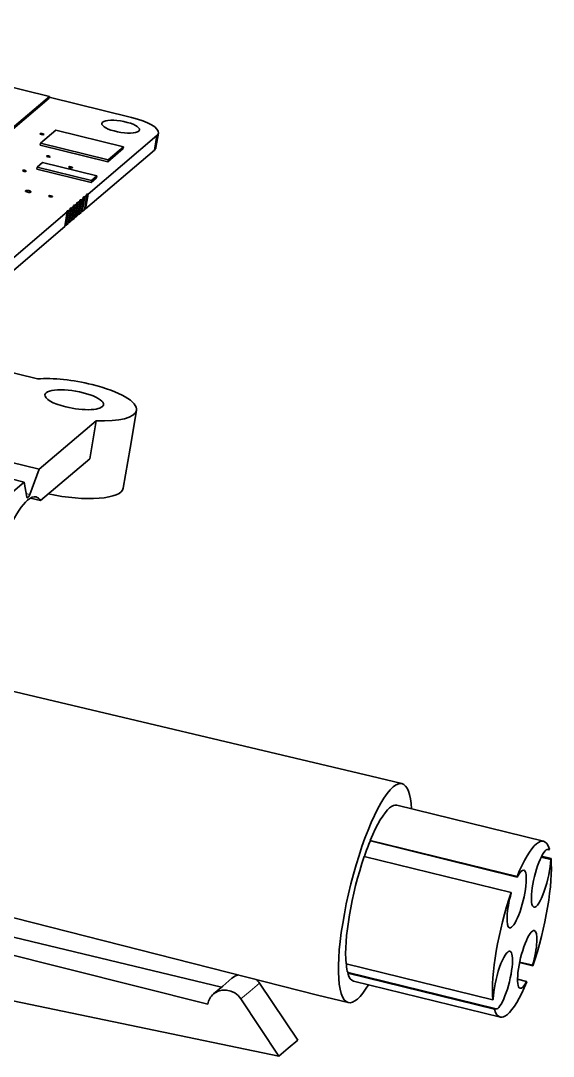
# Model space of a CAD drawing. Extents: x 291 to 1058, y 103 to 772.
# Drawn here: x 903.9 to 931.7, y 256.1 to 310.1 of the extents above; entities that cross this region are included whole.
import ezdxf

# ---------------------------------------------------------------- set-up
doc = ezdxf.new("R2010")
doc.units = 0

msp = doc.modelspace()

# ---------------------------------------------------------------- linework, layer by layer
at = {"color": 7, "lineweight": 35, "ltscale": 0.413789}
msp.add_line((905.422, 306.177), (889.347, 310.123), dxfattribs=at)
at = {"color": 7, "lineweight": 35, "ltscale": 0.224198}
for p, q in [((905.406, 306.083), (898.575, 300.273)), ((898.591, 300.367), (905.422, 306.177))]:
    msp.add_line(p, q, dxfattribs=at)
at = {"color": 7, "lineweight": 35, "ltscale": 0.00239}
for p, q in [((905.422, 306.177), (905.406, 306.083)), ((904.954, 303.733), (904.938, 303.638)), ((909.289, 303.546), (909.273, 303.452)), ((904.782, 302.481), (904.766, 302.387)), ((908.489, 302.865), (908.473, 302.771)), ((907.904, 302.03), (907.888, 301.936)), ((907.616, 301.785), (907.6, 301.691))]:
    msp.add_line(p, q, dxfattribs=at)
at = {"color": 7, "lineweight": 35, "ltscale": 0.110527}
msp.add_line((909.708, 305.079), (905.414, 306.133), dxfattribs=at)
at = {"color": 7, "lineweight": 35, "ltscale": 0.00018924}
for p, q in [((904.932, 304.226), (904.936, 304.233)), ((905.265, 303.059), (905.269, 303.065)), ((906.428, 302.494), (906.432, 302.5)), ((904.019, 302.309), (904.023, 302.316)), ((905.382, 300.982), (905.386, 300.988))]:
    msp.add_line(p, q, dxfattribs=at)
at = {"color": 7, "lineweight": 35, "ltscale": 0.02627}
for p, q in [((905.755, 304.414), (904.954, 303.733)), ((909.273, 303.452), (908.473, 302.771))]:
    msp.add_line(p, q, dxfattribs=at)
at = {"color": 7, "lineweight": 35, "ltscale": 0.090996}
for p, q in [((909.289, 303.546), (905.755, 304.414)), ((908.473, 302.771), (904.938, 303.638))]:
    msp.add_line(p, q, dxfattribs=at)
at = {"color": 7, "lineweight": 35, "ltscale": 0.117896}
msp.add_line((907.44, 301.077), (911.033, 304.133), dxfattribs=at)
at = {"color": 7, "lineweight": 35, "ltscale": 0.019239}
for p, q in [((910.903, 303.374), (911.033, 304.133)), ((910.945, 303.418), (911.075, 304.177)), ((910.984, 303.503), (911.113, 304.261)), ((907.078, 300.12), (907.207, 300.879)), ((907.141, 300.174), (907.271, 300.933)), ((907.247, 300.264), (907.377, 301.023)), ((906.462, 299.596), (906.591, 300.355)), ((906.568, 299.686), (906.697, 300.445)), ((906.632, 299.741), (906.761, 300.499)), ((906.802, 299.885), (906.931, 300.644)), ((906.908, 299.975), (907.037, 300.734)), ((906.971, 300.03), (907.101, 300.788)), ((906.228, 299.397), (906.357, 300.156)), ((906.292, 299.452), (906.421, 300.21)), ((906.398, 299.542), (906.527, 300.301))]:
    msp.add_line(p, q, dxfattribs=at)
at = {"color": 7, "lineweight": 35, "ltscale": 0.001518}
msp.add_line((911.033, 304.133), (911.075, 304.177), dxfattribs=at)
at = {"color": 7, "lineweight": 35, "ltscale": 0.090998}
msp.add_line((904.954, 303.733), (908.489, 302.865), dxfattribs=at)
at = {"color": 7, "lineweight": 35, "ltscale": 0.117894}
msp.add_line((907.311, 300.319), (910.903, 303.374), dxfattribs=at)
msp.add_line((907.311, 300.319), (910.903, 303.374), dxfattribs=at)
at = {"color": 7, "lineweight": 35, "ltscale": 0.026269}
msp.add_line((908.489, 302.865), (909.289, 303.546), dxfattribs=at)
at = {"color": 7, "lineweight": 35, "ltscale": 0.001519}
msp.add_line((910.903, 303.374), (910.945, 303.418), dxfattribs=at)
msp.add_line((910.903, 303.374), (910.945, 303.418), dxfattribs=at)
at = {"color": 7, "lineweight": 35, "ltscale": 0.009448}
msp.add_line((905.07, 302.726), (904.782, 302.481), dxfattribs=at)
at = {"color": 7, "lineweight": 35, "ltscale": 0.072943}
for p, q in [((904.782, 302.481), (907.616, 301.785)), ((907.6, 301.691), (904.766, 302.387))]:
    msp.add_line(p, q, dxfattribs=at)
at = {"color": 7, "lineweight": 35, "ltscale": 0.072945}
msp.add_line((907.904, 302.03), (905.07, 302.726), dxfattribs=at)
at = {"color": 7, "lineweight": 35, "ltscale": 0.009449}
for p, q in [((907.888, 301.936), (907.6, 301.691)), ((907.616, 301.785), (907.904, 302.03))]:
    msp.add_line(p, q, dxfattribs=at)
at = {"color": 7, "lineweight": 35, "ltscale": 0.003479}
for p, q in [((907.101, 300.788), (907.207, 300.879)), ((906.931, 300.644), (907.037, 300.734)), ((906.802, 299.885), (906.908, 299.975)), ((906.802, 299.885), (906.908, 299.975)), ((906.971, 300.03), (907.078, 300.12)), ((906.971, 300.03), (907.078, 300.12)), ((907.141, 300.174), (907.247, 300.264)), ((907.141, 300.174), (907.247, 300.264))]:
    msp.add_line(p, q, dxfattribs=at)
at = {"color": 7, "lineweight": 35, "ltscale": 0.000316579}
for p, q in [((907.185, 300.901), (907.187, 300.914)), ((906.506, 300.323), (906.508, 300.336)), ((907.015, 300.757), (907.017, 300.769))]:
    msp.add_line(p, q, dxfattribs=at)
at = {"color": 7, "lineweight": 35, "ltscale": 0.000274409}
for p, q in [((907.187, 300.914), (907.196, 300.921)), ((906.508, 300.336), (906.516, 300.343))]:
    msp.add_line(p, q, dxfattribs=at)
at = {"color": 7, "lineweight": 35, "ltscale": 0.000736759}
for p, q in [((907.191, 300.892), (907.196, 300.921)), ((906.511, 300.314), (906.516, 300.343)), ((906.681, 300.458), (906.686, 300.487)), ((906.341, 300.169), (906.346, 300.198))]:
    msp.add_line(p, q, dxfattribs=at)
at = {"color": 7, "lineweight": 35, "ltscale": 0.003478}
for p, q in [((907.271, 300.933), (907.377, 301.023)), ((906.761, 300.499), (906.867, 300.59)), ((906.632, 299.741), (906.738, 299.831)), ((906.632, 299.741), (906.738, 299.831))]:
    msp.add_line(p, q, dxfattribs=at)
at = {"color": 7, "lineweight": 35, "ltscale": 0.019238}
msp.add_line((907.311, 300.319), (907.44, 301.077), dxfattribs=at)
at = {"color": 7, "lineweight": 35, "ltscale": 0.000316326}
for p, q in [((907.355, 301.046), (907.357, 301.058)), ((906.845, 300.612), (906.847, 300.625))]:
    msp.add_line(p, q, dxfattribs=at)
at = {"color": 7, "lineweight": 35, "ltscale": 0.000275573}
msp.add_line((907.357, 301.058), (907.365, 301.065), dxfattribs=at)
at = {"color": 7, "lineweight": 35, "ltscale": 0.000737017}
msp.add_line((907.36, 301.036), (907.365, 301.065), dxfattribs=at)
at = {"color": 7, "lineweight": 35, "ltscale": 0.00348}
for p, q in [((906.591, 300.355), (906.697, 300.445)), ((906.421, 300.21), (906.527, 300.301)), ((906.292, 299.452), (906.398, 299.542)), ((906.292, 299.452), (906.398, 299.542)), ((906.462, 299.596), (906.568, 299.686)), ((906.462, 299.596), (906.568, 299.686))]:
    msp.add_line(p, q, dxfattribs=at)
at = {"color": 7, "lineweight": 35, "ltscale": 0.000315827}
for p, q in [((906.675, 300.468), (906.678, 300.48)), ((906.336, 300.179), (906.338, 300.191))]:
    msp.add_line(p, q, dxfattribs=at)
at = {"color": 7, "lineweight": 35, "ltscale": 0.000276066}
for p, q in [((906.678, 300.48), (906.686, 300.487)), ((906.847, 300.625), (906.856, 300.632))]:
    msp.add_line(p, q, dxfattribs=at)
at = {"color": 7, "lineweight": 35, "ltscale": 0.01924}
msp.add_line((906.738, 299.831), (906.867, 300.59), dxfattribs=at)
at = {"color": 7, "lineweight": 35, "ltscale": 0.000737512}
for p, q in [((906.851, 300.603), (906.856, 300.632)), ((907.021, 300.747), (907.026, 300.776))]:
    msp.add_line(p, q, dxfattribs=at)
at = {"color": 7, "lineweight": 35, "ltscale": 0.000274904}
for p, q in [((907.017, 300.769), (907.026, 300.776)), ((906.338, 300.191), (906.346, 300.198))]:
    msp.add_line(p, q, dxfattribs=at)
at = {"color": 7, "lineweight": 35, "ltscale": 0.116036}
msp.add_line((902.822, 297.149), (906.357, 300.156), dxfattribs=at)
at = {"color": 7, "lineweight": 35, "ltscale": 0.116038}
msp.add_line((902.693, 296.39), (906.228, 299.397), dxfattribs=at)
msp.add_line((902.693, 296.39), (906.228, 299.397), dxfattribs=at)
at = {"color": 7, "lineweight": 35}
for p, q in [((882.342, 296.956), (904.799, 291.444)), ((890.18, 278.299), (922.206, 270.726)), ((887.51, 267.422), (919.403, 259.305)), ((914.393, 259.707), (891.007, 265.331)), ((913.693, 258.834), (890.268, 264.702)), ((889.786, 261.875), (917.389, 256.11))]:
    msp.add_line(p, q, dxfattribs=at)
at = {"color": 7, "lineweight": 35, "ltscale": 0.345918}
msp.add_line((891.459, 290.032), (904.897, 286.733), dxfattribs=at)
at = {"color": 7, "lineweight": 35, "ltscale": 0.050189}
for p, q in [((909.631, 287.82), (909.968, 289.799)), ((907.526, 287.277), (907.863, 289.256))]:
    msp.add_line(p, q, dxfattribs=at)
at = {"color": 7, "lineweight": 35, "ltscale": 0.321334}
msp.add_line((891.622, 289.124), (904.105, 286.06), dxfattribs=at)
at = {"color": 7, "lineweight": 35, "ltscale": 0.097354}
msp.add_line((904.897, 286.733), (907.863, 289.256), dxfattribs=at)
at = {"color": 7, "lineweight": 35, "ltscale": 0.052579}
msp.add_line((909.631, 287.82), (909.278, 285.746), dxfattribs=at)
at = {"color": 7, "lineweight": 35, "ltscale": 0.084109}
msp.add_line((907.526, 287.277), (904.963, 285.098), dxfattribs=at)
at = {"color": 7, "lineweight": 35, "ltscale": 0.035134}
msp.add_line((904.897, 286.733), (904.404, 285.417), dxfattribs=at)
at = {"color": 7, "lineweight": 35, "ltscale": 0.097355}
msp.add_line((901.139, 283.537), (904.105, 286.06), dxfattribs=at)
at = {"color": 7, "lineweight": 35, "ltscale": 0.019802}
msp.add_line((904.105, 286.06), (904.241, 285.28), dxfattribs=at)
at = {"color": 7, "lineweight": 13, "ltscale": 0.005007}
msp.add_line((904.209, 285.465), (904.404, 285.417), dxfattribs=at)
at = {"color": 7, "lineweight": 13, "ltscale": 0.002384}
msp.add_line((904.237, 285.306), (904.329, 285.284), dxfattribs=at)
at = {"color": 7, "lineweight": 13, "ltscale": 0.001029}
msp.add_line((904.247, 285.258), (904.287, 285.248), dxfattribs=at)
at = {"color": 7, "lineweight": 35, "ltscale": 0.001378}
msp.add_line((904.287, 285.248), (904.329, 285.284), dxfattribs=at)
at = {"color": 7, "lineweight": 35, "ltscale": 0.013605}
msp.add_line((904.434, 285.224), (904.963, 285.098), dxfattribs=at)
at = {"color": 7, "lineweight": 35, "ltscale": 0.041378}
msp.add_line((922.209, 270.725), (923.816, 270.33), dxfattribs=at)
at = {"color": 7, "lineweight": 35, "ltscale": 0.197159}
for p, q in [((923.541, 269.209), (931.2, 267.329)), ((929.823, 265.489), (922.164, 267.369)), ((929.828, 265.461), (922.169, 267.341)), ((921.85, 266.533), (929.509, 264.652)), ((928.556, 259.057), (920.897, 260.937)), ((920.984, 260.441), (928.643, 258.561)), ((921.002, 260.488), (928.661, 258.608))]:
    msp.add_line(p, q, dxfattribs=at)
at = {"color": 7, "lineweight": 35, "ltscale": 0.000708682}
for p, q in [((922.164, 267.369), (922.169, 267.341)), ((929.509, 264.652), (929.514, 264.625)), ((930.638, 260.827), (930.633, 260.855))]:
    msp.add_line(p, q, dxfattribs=at)
at = {"color": 7, "lineweight": 35, "ltscale": 0.002658}
msp.add_line((931.383, 266.897), (931.486, 266.872), dxfattribs=at)
at = {"color": 7, "lineweight": 35, "ltscale": 0.001258}
for p, q in [((931.504, 266.919), (931.486, 266.872)), ((928.556, 259.057), (928.574, 259.104)), ((928.643, 258.561), (928.661, 258.608))]:
    msp.add_line(p, q, dxfattribs=at)
at = {"color": 7, "lineweight": 35, "ltscale": 0.01278}
msp.add_line((931.077, 266.498), (931.573, 266.376), dxfattribs=at)
at = {"color": 7, "lineweight": 35, "ltscale": 0.012642}
msp.add_line((931.591, 266.423), (931.1, 266.544), dxfattribs=at)
at = {"color": 7, "lineweight": 35, "ltscale": 0.001259}
for p, q in [((931.591, 266.423), (931.573, 266.376)), ((920.984, 260.441), (921.002, 260.488))]:
    msp.add_line(p, q, dxfattribs=at)
at = {"color": 7, "lineweight": 35, "ltscale": 0.000709434}
for p, q in [((929.823, 265.489), (929.828, 265.461)), ((930.324, 259.991), (930.319, 260.019))]:
    msp.add_line(p, q, dxfattribs=at)
at = {"color": 7, "lineweight": 35, "ltscale": 0.017743}
msp.add_line((929.948, 260.997), (930.638, 260.827), dxfattribs=at)
at = {"color": 7, "lineweight": 35, "ltscale": 0.017483}
msp.add_line((929.954, 261.022), (930.633, 260.855), dxfattribs=at)
at = {"color": 7, "lineweight": 35, "ltscale": 0.015691}
msp.add_line((914.468, 259.77), (914.946, 260.177), dxfattribs=at)
at = {"color": 7, "lineweight": 13, "ltscale": 0.015903}
for q in [(916.38, 259.923), (915.411, 259.099)]:
    msp.add_line((915.896, 259.511), q, dxfattribs=at)
at = {"color": 7, "lineweight": 35, "ltscale": 0.0895}
msp.add_line((916.38, 259.923), (918.38, 256.953), dxfattribs=at)
at = {"color": 7, "lineweight": 35, "ltscale": 0.197157}
msp.add_line((921.288, 260.031), (928.947, 258.151), dxfattribs=at)
at = {"color": 7, "lineweight": 35, "ltscale": 0.012222}
msp.add_line((930.319, 260.019), (929.844, 260.135), dxfattribs=at)
at = {"color": 7, "lineweight": 35, "ltscale": 0.01569}
msp.add_line((914.468, 259.77), (913.99, 259.363), dxfattribs=at)
at = {"color": 7, "lineweight": 35, "ltscale": 0.04138}
msp.add_line((919.405, 259.304), (921.013, 258.909), dxfattribs=at)
at = {"color": 7, "lineweight": 35, "ltscale": 0.089584}
msp.add_line((915.411, 259.099), (917.389, 256.11), dxfattribs=at)
at = {"color": 7, "lineweight": 35, "ltscale": 0.016262}
for q in [(918.38, 256.953), (917.389, 256.11)]:
    msp.add_line((917.885, 256.532), q, dxfattribs=at)
at = {"color": 7, "lineweight": 35}
msp.add_lwpolyline([(913.99, 259.364), (914.099, 259.443), (914.22, 259.504), (914.433, 259.561), (914.658, 259.565), (914.882, 259.515), (915.092, 259.412), (915.268, 259.273), (915.411, 259.099)], dxfattribs=at)
for centre, radius, start, end in [((908.263, 304.742), 0.11, 127.4169, 167.8549), ((910.02, 304.452), 0.11, 307.4169, 347.8549), ((904.186, 301.241), 0.0164, 127.4169, 167.8549), ((904.449, 301.198), 0.0164, 307.4169, 347.8549), ((915.515, 259.506), 0.879, 105.4693, 130.276), ((915.491, 259.324), 1.073, 33.9636, 47.6597), ((914.567, 258.693), 0.886, 130.7116, 170.7998)]:
    msp.add_arc(centre, radius, start, end, dxfattribs=at)
for centre, major_axis, ratio, start_param, end_param in [((909.141, 304.597), (0.986, -0.168), 0.29343, 3.141593, 6.04219), ((909.141, 304.597), (0.986, -0.168), 0.29343, 6.283185, 9.183783), ((909.141, 304.597), (1.972, -0.336), 0.29343, 6.283184, 7.612986), ((905.031, 304.21), (0.0986, -0.0168), 0.29343, 3.141593, 6.04219), ((905.031, 304.21), (-0.0986, 0.0168), 0.29343, 3.141593, 6.04219), ((905.031, 304.21), (-0.0986, 0.0168), 0.29343, 2.900597, 3.141593), ((909.141, 304.597), (1.972, -0.336), 0.29343, 6.129456, 6.283184), ((905.364, 303.042), (0.0986, -0.0168), 0.29343, 3.141593, 6.04219), ((905.364, 303.042), (-0.0986, 0.0168), 0.29343, 3.141593, 6.04219), ((905.364, 303.042), (-0.0986, 0.0168), 0.29343, 2.900597, 3.141593), ((909.012, 303.838), (1.972, -0.336), 0.29343, 6.129456, 6.283184), ((909.012, 303.838), (1.972, -0.336), 0.29343, 6.129456, 6.28206), ((906.527, 302.477), (0.0986, -0.0168), 0.29343, 3.141593, 6.04219), ((906.527, 302.477), (-0.0986, 0.0168), 0.29343, 3.141593, 6.04219), ((904.117, 302.293), (0.0986, -0.0168), 0.29343, 3.141593, 6.04219), ((904.117, 302.293), (-0.0986, 0.0168), 0.29343, 3.141593, 6.04219), ((904.117, 302.293), (-0.0986, 0.0168), 0.29343, 2.900597, 3.141593), ((906.527, 302.477), (-0.0986, 0.0168), 0.29343, 2.900597, 3.141593), ((904.318, 301.219), (0.148, -0.025), 0.29343, 3.141593, 6.04219), ((904.318, 301.219), (0.148, -0.025), 0.29343, 6.283185, 9.183783), ((905.481, 300.965), (0.0986, -0.0168), 0.29343, 3.141593, 6.04219), ((905.481, 300.965), (-0.0986, 0.0168), 0.29343, 3.141593, 6.04219), ((905.481, 300.965), (-0.0986, 0.0168), 0.29343, 2.900597, 3.141593), ((907.333, 300.882), (-0.149, 0.025), 0.29343, 6.283184, 6.887558), ((907.333, 300.882), (-0.149, 0.025), 0.29343, 6.140374, 6.283184), ((907.333, 300.882), (-0.149, 0.025), 0.29343, 5.196822, 5.944006), ((907.503, 301.027), (-0.149, 0.025), 0.29343, 6.283184, 6.887558), ((907.503, 301.027), (-0.149, 0.025), 0.29343, 6.140374, 6.283184), ((907.503, 301.027), (-0.149, 0.025), 0.29343, 5.196822, 5.944006), ((906.654, 300.304), (-0.149, 0.025), 0.29343, 6.283184, 6.887558), ((906.654, 300.304), (-0.149, 0.025), 0.29343, 6.140374, 6.283184), ((906.654, 300.305), (-0.149, 0.025), 0.29343, 5.196822, 5.944006), ((906.824, 300.449), (-0.149, 0.025), 0.29343, 6.283184, 6.887558), ((906.824, 300.449), (-0.149, 0.025), 0.29343, 6.140374, 6.283184), ((906.824, 300.449), (-0.149, 0.025), 0.29343, 5.196822, 5.944006), ((906.993, 300.593), (-0.149, 0.025), 0.29343, 6.283184, 6.887558), ((906.993, 300.593), (-0.149, 0.025), 0.29343, 6.140374, 6.283184), ((906.993, 300.593), (-0.149, 0.025), 0.29343, 5.196822, 5.944006), ((907.163, 300.738), (-0.149, 0.025), 0.29343, 6.283184, 6.887558), ((907.163, 300.738), (-0.149, 0.025), 0.29343, 6.140374, 6.283184), ((907.163, 300.738), (-0.149, 0.025), 0.29343, 5.196822, 5.944006), ((907.374, 300.268), (0.149, -0.025), 0.29343, 2.055229, 2.537195), ((907.374, 300.268), (0.149, -0.025), 0.29343, 2.055229, 2.537195), ((906.484, 300.16), (-0.149, 0.025), 0.29343, 6.283184, 6.887558), ((906.484, 300.16), (-0.149, 0.025), 0.29343, 6.140374, 6.283184), ((906.484, 300.16), (-0.149, 0.025), 0.29343, 5.196822, 5.944006), ((906.864, 299.835), (0.149, -0.025), 0.29343, 2.055229, 2.537195), ((906.864, 299.835), (0.149, -0.025), 0.29343, 2.055229, 2.537195), ((907.034, 299.979), (0.149, -0.025), 0.29343, 2.055229, 2.537195), ((907.034, 299.979), (0.149, -0.025), 0.29343, 2.055229, 2.537195), ((907.204, 300.124), (0.149, -0.025), 0.29343, 2.055229, 2.537195), ((907.204, 300.124), (0.149, -0.025), 0.29343, 2.055229, 2.537195), ((906.355, 299.401), (0.149, -0.025), 0.29343, 2.055229, 2.537195), ((906.355, 299.401), (0.149, -0.025), 0.29343, 2.055229, 2.537195), ((906.525, 299.546), (0.149, -0.025), 0.29343, 2.055229, 2.537195), ((906.525, 299.546), (0.149, -0.025), 0.29343, 2.055229, 2.537195), ((906.694, 299.69), (0.149, -0.025), 0.29343, 2.055229, 2.537195), ((906.694, 299.69), (0.149, -0.025), 0.29343, 2.055229, 2.537195), ((906.715, 290.353), (3.253, -0.554), 0.29343, 1.329801, 2.249498), ((906.715, 290.353), (3.253, -0.554), 0.29343, 0.000001, 1.329801), ((906.715, 290.353), (1.528, -0.26), 0.29343, 3.141593, 4.471394), ((906.715, 290.353), (1.528, -0.26), 0.29343, 6.283185, 9.424778), ((906.715, 290.353), (1.528, -0.26), 0.29343, 4.471394, 6.283185), ((906.715, 290.353), (3.253, -0.554), 0.29343, 5.122493, 6.283186), ((906.025, 286.3), (-3.253, 0.554), 0.29343, 1.417592, 3.141593), ((904.336, 285.531), (0.072, 0.291), 0.228163, 2.662333, 3.141629), ((904.336, 285.531), (0.072, 0.291), 0.228163, 3.141629, 3.447731), ((903.361, 279.705), (1.369, 5.577), 0.228163, 0.001941, 0.306139), ((904.378, 285.566), (0.072, 0.291), 0.228163, 3.447731, 4.233129), ((903.361, 279.705), (1.369, 5.577), 0.228163, 6.075231, 6.285127), ((903.361, 279.705), (1.369, 5.577), 0.228163, 0.306139, 0.820232), ((920.807, 265.015), (-1.402, -5.71), 0.228163, 3.141629, 3.143538), ((922.414, 264.62), (-1.402, -5.71), 0.228163, 3.447731, 6.283222), ((922.414, 264.62), (-1.402, -5.71), 0.228163, 3.141629, 3.447731), ((922.414, 264.62), (-1.402, -5.71), 0.228163, 2.504065, 3.141629), ((922.414, 264.62), (-1.126, -4.589), 0.228163, 3.447731, 4.127111), ((922.414, 264.62), (-1.126, -4.589), 0.228163, 3.141593, 3.447731), ((922.139, 266.195), (-0.37, -1.505), 0.228163, 3.904675, 4.544611), ((930.073, 262.74), (-1.126, -4.589), 0.228163, 3.447731, 4.127111), ((931.069, 265.396), (-0.37, -1.505), 0.228163, 3.141593, 6.283222), ((930.073, 262.74), (-1.126, -4.589), 0.228163, 3.141593, 3.447731), ((930.073, 262.74), (-1.126, -4.589), 0.228163, 2.768352, 3.141593), ((931.069, 265.396), (-0.37, -1.505), 0.228163, 2.990788, 3.141593), ((922.414, 264.62), (-1.126, -4.589), 0.228163, 4.339148, 5.697907), ((930.073, 262.74), (-1.126, -4.589), 0.228163, 1.197555, 2.556315), ((931.069, 265.396), (-0.37, -1.505), 0.228163, 0.000037, 2.333879), ((929.798, 264.315), (-0.37, -1.505), 0.228163, 0, 3.141629), ((929.798, 264.315), (-0.37, -1.505), 0.228163, 3.141629, 3.904675), ((930.073, 262.74), (-1.126, -4.589), 0.228163, 4.339148, 5.697907), ((929.798, 264.315), (-0.37, -1.505), 0.228163, 4.561584, 6.283185), ((930.349, 261.165), (-0.37, -1.505), 0.228163, 3.141593, 6.283222), ((930.349, 261.165), (-0.37, -1.505), 0.228163, 1.419991, 3.141593), ((929.077, 260.084), (-0.37, -1.505), 0.228163, 3.141629, 5.475471), ((929.077, 260.084), (-0.37, -1.505), 0.228163, 0, 3.141629), ((921.418, 261.964), (-0.37, -1.505), 0.228163, 5.521097, 6.13238), ((922.414, 264.62), (-1.126, -4.589), 0.228163, 5.909944, 6.283185), ((922.414, 264.62), (-1.402, -5.71), 0.228163, 0.000037, 0.637529), ((930.073, 262.74), (-1.126, -4.589), 0.228163, 0.306139, 0.985518), ((930.349, 261.165), (-0.37, -1.505), 0.228163, 0.000037, 0.763082), ((920.807, 265.015), (-1.402, -5.71), 0.228163, 6.281278, 6.283189), ((930.073, 262.74), (-1.126, -4.589), 0.228163, 5.909944, 6.283185), ((929.077, 260.084), (-0.37, -1.505), 0.228163, 6.13238, 6.283185), ((930.073, 262.74), (-1.126, -4.589), 0.228163, 6.283185, 6.589324)]:
    msp.add_ellipse(centre, major_axis=major_axis, ratio=ratio, start_param=start_param, end_param=end_param, dxfattribs=at)

doc.saveas('drawing.dxf')
